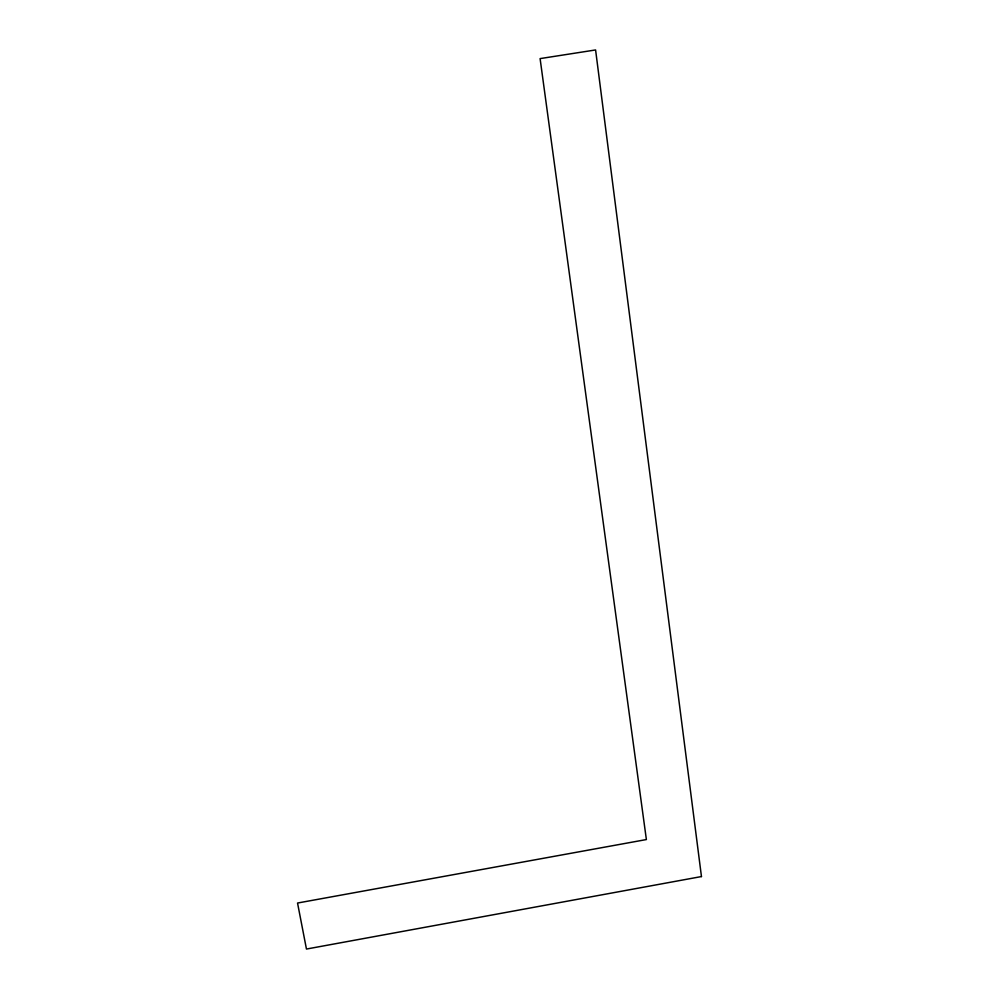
<?xml version="1.0" encoding="UTF-8"?>
<svg xmlns="http://www.w3.org/2000/svg" width="999" height="999" viewBox="0 0 999 999"><rect width="100%" height="100%" fill="white"/><g stroke="black" fill="none" stroke-linecap="round" stroke-linejoin="round"><path stroke-width="1.5" d="M701.46 876.56L306.456 949.05L297.54 903.034L646.378 839.56L540.097 58.604L595.591 49.95L701.46 876.56"/></g></svg>
